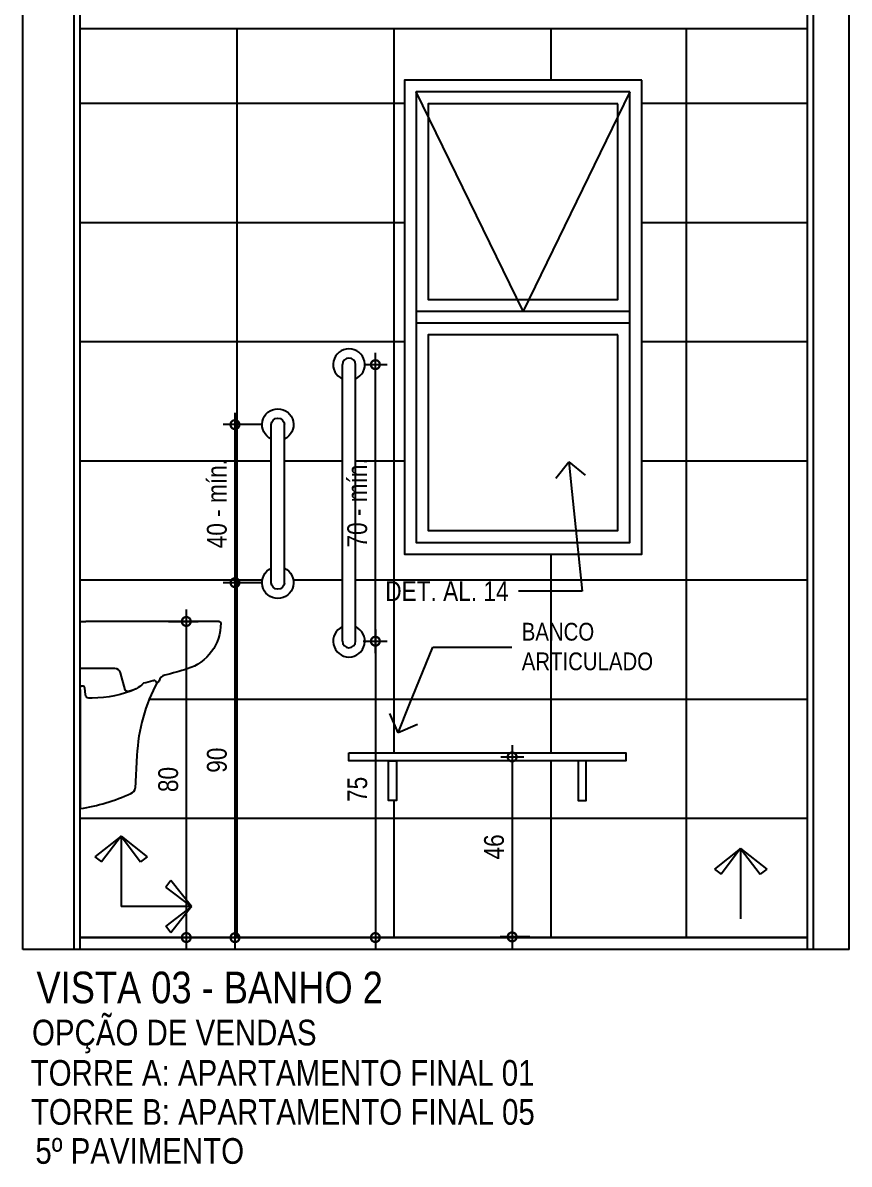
# Model space of a CAD drawing. Header units: metres. Extents: x 3 to 168, y -142 to 28.
# Drawn here: x 114.368 to 116.458, y -65.228 to -62.34 of the extents above; entities that cross this region are included whole.
import ezdxf
from ezdxf import colors
from ezdxf.entities.mleader import LeaderData, LeaderLine
from ezdxf.math import Vec2, Vec3

# ---------------------------------------------------------------- set-up
doc = ezdxf.new("R2010")
doc.units = ezdxf.units.M
doc.linetypes.add('DASHEDX2', pattern=[1.5, 1, -0.5])
for name, color, linetype in [('ARQ-ALV ACAB', 4, 'Continuous'), ('ARQ-ALV OSSO', 5, 'Continuous'), ('ARQ-AUX1', 1, 'Continuous'), ('ARQ-AUX2', 2, 'Continuous'), ('ARQ-CAX', 1, 'Continuous'), ('ARQ-CERÂMICA', 7, 'Continuous'), ('ARQ-DIM', 2, 'Continuous'), ('ARQ-HID', 2, 'Continuous'), ('ARQ-PRJ', 7, 'DASHEDX2'), ('ARQ-SIM', 1, 'Continuous'), ('ARQ-TXT', 2, 'Continuous')]:
    doc.layers.add(name, color=color, linetype=linetype)
doc.styles.add('Adesa', font='ARIALN.TTF')
doc.dimstyles.new('ADESA 1-0025', dxfattribs={"dimtxt": 0.05, "dimasz": 0.045, "dimexe": 0.03, "dimexo": 0.04, "dimgap": 0.02, "dimtad": 1, "dimtoh": 1, "dimdec": 0, "dimlfac": 100, "dimzin": 4, "dimtxsty": 'Adesa', "dimblk": 'DOTSMALL', "dimcen": 1, "dimdle": 0.03, "dimclrd": 1, "dimclre": 1, "dimclrt": 256, "dimazin": 1, "dimtm": 1e-09, "dimtfac": 1, "dimtdec": 0, "dimtix": 1, "dimtmove": 2, "dimatfit": 0, "dimldrblk": 'DOTSMALL', "dimfxl": 0.8, "dimtvp": 2, "dimtolj": 1, "dimtzin": 0, "dimarcsym": 0})

# ---------------------------------------------------------------- blocks, each defined once
blk = doc.blocks.new('V J 80x60')
at = {"flags": 128}
for points in [[(0, 1.2), (0.6, 1.2), (0.6, 0), (0, 0)], [(0.03, 1.17), (0.57, 1.17), (0.57, 0.615), (0.03, 0.615)], [(0.03, 1.17), (0.57, 1.17), (0.57, 0.03), (0.03, 0.03)], [(0.06, 1.14), (0.54, 1.14), (0.54, 0.645), (0.06, 0.645)], [(0.03, 0.585), (0.57, 0.585), (0.57, 0.03), (0.03, 0.03)], [(0.06, 0.555), (0.54, 0.555), (0.54, 0.06), (0.06, 0.06)]]:
    blk.add_lwpolyline(points, close=True, dxfattribs=at)
at = {"layer": 'ARQ-PRJ'}
blk.add_lwpolyline([(0.03, 1.17), (0.3, 0.615), (0.57, 1.17)], dxfattribs=at)
blk = doc.blocks.new('_Open90')
at = {"color": 0, "linetype": 'ByBlock', "lineweight": -2}
for p, q in [((-0.5, 0.5), (0, 0)), ((0, 0), (-1, 0)), ((0, 0), (-0.5, -0.5))]:
    blk.add_line(p, q, dxfattribs=at)
blk = doc.blocks.new('_DotSmall')
at = {"color": 0, "linetype": 'ByBlock', "const_width": 0.5}
blk.add_lwpolyline([(-0.0625, 0, 1), (0.0625, 0, 1)], format="xyb", close=True, dxfattribs=at)
blk = doc.blocks.new('*D462')
at = {"layer": 'ARQ-DIM', "color": 1, "lineweight": -2, "transparency": 16777216}
for p, q in [((115.2599, -63.9346), (115.2599, -63.1746)), ((115.2332, -63.2046), (115.2899, -63.2046)), ((115.2332, -63.9046), (115.2899, -63.9046))]:
    blk.add_line(p, q, dxfattribs=at)
at = {"layer": 'Defpoints', "color": 0, "transparency": 16777216}
for p in [(115.1932, -63.2046), (115.2599, -63.2046), (115.1932, -63.9046)]:
    blk.add_point(p, dxfattribs=at)
at = {"layer": 'ARQ-DIM', "color": 1, "lineweight": -2, "transparency": 16777216, "xscale": 0.045, "yscale": 0.045, "zscale": 0.045}
for p, rotation in [((115.2599, -63.2046), 90), ((115.2599, -63.9046), 270)]:
    blk.add_blockref('_DotSmall', p, dxfattribs=dict(at, rotation=rotation))
at = {"layer": 'ARQ-DIM', "transparency": 16777216, "insert": (115.2143, -63.5546), "char_height": 0.05, "attachment_point": 5, "rotation": 90, "style": 'Adesa'}
blk.add_mtext('\\A1;70 - mín.', dxfattribs=at)
blk = doc.blocks.new('barra2')
for p, q in [((-0.03, 0.0165), (0.67, 0.0165)), ((-0.03, -0.0165), (0.67, -0.0165))]:
    blk.add_line(p, q)
for centre, radius, start, end in [((-0.03, 0), 0.04, 24.362, 335.638), ((0.67, 0), 0.04, 204.362, 155.638), ((-0.03, 0), 0.0165, 90, 270), ((0.67, 0), 0.0165, 270, 90)]:
    blk.add_arc(centre, radius, start, end)
blk = doc.blocks.new('*D463')
at = {"layer": 'ARQ-DIM', "color": 1, "lineweight": -2, "transparency": 16777216}
for p, q in [((115.2599, -63.8746), (115.2599, -64.6846)), ((115.2294, -63.9046), (115.2899, -63.9046)), ((115.2294, -64.6546), (115.2899, -64.6546))]:
    blk.add_line(p, q, dxfattribs=at)
at = {"layer": 'Defpoints', "color": 0, "transparency": 16777216}
for p in [(115.1894, -63.9046), (115.1894, -64.6546), (115.2599, -64.6546)]:
    blk.add_point(p, dxfattribs=at)
at = {"layer": 'ARQ-DIM', "color": 1, "lineweight": -2, "transparency": 16777216, "xscale": 0.045, "yscale": 0.045, "zscale": 0.045}
for p, rotation in [((115.2599, -63.9046), 90), ((115.2599, -64.6546), 270)]:
    blk.add_blockref('_DotSmall', p, dxfattribs=dict(at, rotation=rotation))
at = {"layer": 'ARQ-DIM', "transparency": 16777216, "insert": (115.2145, -64.2796), "char_height": 0.05, "attachment_point": 5, "rotation": 90, "style": 'Adesa'}
blk.add_mtext('\\A1;75', dxfattribs=at)
blk = doc.blocks.new('*D464')
at = {"layer": 'ARQ-DIM', "color": 1, "lineweight": -2, "transparency": 16777216}
for p, q in [((115.6058, -64.1674), (115.6058, -64.6829)), ((115.5769, -64.1974), (115.6358, -64.1974)), ((115.6506, -64.6529), (115.5758, -64.6529))]:
    blk.add_line(p, q, dxfattribs=at)
at = {"layer": 'Defpoints', "color": 0, "transparency": 16777216}
for p in [(115.5369, -64.1974), (115.6058, -64.6529), (115.6906, -64.6529)]:
    blk.add_point(p, dxfattribs=at)
at = {"layer": 'ARQ-DIM', "color": 1, "lineweight": -2, "transparency": 16777216, "xscale": 0.045, "yscale": 0.045, "zscale": 0.045}
for p, rotation in [((115.6058, -64.1974), 90), ((115.6058, -64.6529), 270)]:
    blk.add_blockref('_DotSmall', p, dxfattribs=dict(at, rotation=rotation))
at = {"layer": 'ARQ-DIM', "transparency": 16777216, "insert": (115.5602, -64.4252), "char_height": 0.05, "attachment_point": 5, "rotation": 90, "style": 'Adesa'}
blk.add_mtext('\\A1;46', dxfattribs=at)
blk = doc.blocks.new('A$C5FB24879')
for p, q in [((0, 0.2579), (0, 0.4299)), ((0, 0.4299), (0.0144, 0.4299)), ((0, 0.2579), (0, -0.0437)), ((0.1435, 0.0907), (0.1391, 0.0084))]:
    blk.add_line(p, q)
blk.add_lwpolyline([(0.351, 0.4299, -0.439815), (0.3554, 0.426, -0.331931), (0.2709, 0.3099, -0.01466), (0.2144, 0.2942, 0.272731), (0.1998, 0.28, -0.743106), (0.1903, 0.2787, 0.372784), (0.1868, 0.2804, -0.001465), (0.1839, 0.2795, -0.012311), (0.1601, 0.2734, -0.169504), (0.1191, 0.2529, -0.348371), (0.1136, 0.257), (0.1022, 0.2997, 0.339603), (0.0877, 0.3108), (0, 0.3108)], format="xyb")
blk.add_lwpolyline([(0.3515, 0.4299), (0.0145, 0.4299)])
at = {"ltscale": 0.041515}
blk.add_lwpolyline([(0.1413, 0.2594, -0.10405), (0.0305, 0.236), (0.0222, 0.236, -0.385314), (0.0132, 0.2441), (0.0114, 0.2624, 0.385314), (0.0074, 0.266), (0.003, 0.266, 0.414214), (0, 0.263)], format="xyb", dxfattribs=at)
for centre, radius, start, end in [((0.5931, 0.0669), 0.4502, 152.1142, 176.9756), ((0.1241, 0.0092), 0.015, 285.4438, 356.9759), ((-0.0786, 0.4503), 0.5003, 279.0396, 294.3691)]:
    blk.add_arc(centre, radius, start, end)
blk = doc.blocks.new('*D465')
at = {"layer": 'ARQ-DIM', "color": 1, "lineweight": -2, "transparency": 16777216}
for p, q in [((114.7817, -63.8246), (114.7817, -64.6846)), ((114.7363, -63.8546), (114.8117, -63.8546)), ((114.7363, -64.6546), (114.8117, -64.6546))]:
    blk.add_line(p, q, dxfattribs=at)
at = {"layer": 'Defpoints', "color": 0, "transparency": 16777216}
for p in [(114.6963, -63.8546), (114.6963, -64.6546), (114.7817, -64.6546)]:
    blk.add_point(p, dxfattribs=at)
at = {"layer": 'ARQ-DIM', "color": 1, "lineweight": -2, "transparency": 16777216, "xscale": 0.045, "yscale": 0.045, "zscale": 0.045}
for p, rotation in [((114.7817, -63.8546), 90), ((114.7817, -64.6546), 270)]:
    blk.add_blockref('_DotSmall', p, dxfattribs=dict(at, rotation=rotation))
at = {"layer": 'ARQ-DIM', "transparency": 16777216, "insert": (114.7362, -64.2546), "char_height": 0.05, "attachment_point": 5, "rotation": 90, "style": 'Adesa'}
blk.add_mtext('\\A1;80', dxfattribs=at)
blk = doc.blocks.new('*U275')
for p, q in [((-0.03, 0.0165), (0.37, 0.0165)), ((-0.03, -0.0165), (0.37, -0.0165))]:
    blk.add_line(p, q)
for centre, radius, start, end in [((-0.03, 0), 0.04, 24.362, 335.638), ((0.37, 0), 0.04, 204.362, 155.638), ((-0.03, 0), 0.0165, 90, 270), ((0.37, 0), 0.0165, 270, 90)]:
    blk.add_arc(centre, radius, start, end)
blk = doc.blocks.new('*D466')
at = {"layer": 'ARQ-DIM', "color": 1, "lineweight": -2, "transparency": 16777216}
for p, q in [((114.9048, -63.7265), (114.9048, -64.6849)), ((114.9732, -63.7565), (114.8748, -63.7565)), ((115.1645, -64.6549), (114.8748, -64.6549))]:
    blk.add_line(p, q, dxfattribs=at)
at = {"layer": 'Defpoints', "color": 0, "transparency": 16777216}
for p in [(115.0132, -63.7565, -0.0002), (114.9048, -64.6549), (115.2045, -64.6549, -0.0001)]:
    blk.add_point(p, dxfattribs=at)
at = {"layer": 'ARQ-DIM', "color": 1, "lineweight": -2, "transparency": 16777216, "xscale": 0.045, "yscale": 0.045, "zscale": 0.045}
for p, rotation in [((114.9048, -63.7565), 90), ((114.9048, -64.6549), 270)]:
    blk.add_blockref('_DotSmall', p, dxfattribs=dict(at, rotation=rotation))
at = {"layer": 'ARQ-DIM', "transparency": 16777216, "insert": (114.8593, -64.2057), "char_height": 0.05, "attachment_point": 5, "rotation": 90, "style": 'Adesa'}
blk.add_mtext('\\A1;90', dxfattribs=at)
blk = doc.blocks.new('*D467')
at = {"layer": 'ARQ-DIM', "color": 1, "lineweight": -2, "transparency": 16777216}
for p, q in [((114.9048, -63.3265), (114.9048, -63.7865)), ((114.9732, -63.3565), (114.8748, -63.3565)), ((114.9697, -63.7565), (114.8748, -63.7565))]:
    blk.add_line(p, q, dxfattribs=at)
at = {"layer": 'Defpoints', "color": 0, "transparency": 16777216}
for p in [(115.0132, -63.3565, -0.0002), (114.9048, -63.7565), (115.0097, -63.7565, -0.0001)]:
    blk.add_point(p, dxfattribs=at)
at = {"layer": 'ARQ-DIM', "color": 1, "lineweight": -2, "transparency": 16777216, "xscale": 0.045, "yscale": 0.045, "zscale": 0.045}
for p, rotation in [((114.9048, -63.3565), 90), ((114.9048, -63.7565), 270)]:
    blk.add_blockref('_DotSmall', p, dxfattribs=dict(at, rotation=rotation))
at = {"layer": 'ARQ-DIM', "transparency": 16777216, "insert": (114.8592, -63.5565), "char_height": 0.05, "attachment_point": 5, "rotation": 90, "style": 'Adesa'}
blk.add_mtext('\\A1;40 - mín.', dxfattribs=at)
blk = doc.blocks.new('Seta para pag.piso')
for p, q in [((0, 0.1126), (-0.0418, 0.0796)), ((0, 0.1126), (-0.0312, 0.0715)), ((0, 0.1126), (0, 0)), ((0, 0.1126), (0.0418, 0.0795)), ((0, 0.1126), (0.0312, 0.0715)), ((-0.0418, 0.0796), (-0.0312, 0.0715)), ((0.0418, 0.0795), (0.0312, 0.0715)), ((-0.1126, 0), (-0.0795, 0.0418)), ((-0.0795, 0.0418), (-0.0715, 0.0312)), ((-0.1126, 0), (-0.0715, 0.0312)), ((-0.1126, 0), (0, 0)), ((-0.1126, 0), (-0.0796, -0.0418)), ((-0.1126, 0), (-0.0715, -0.0312)), ((-0.0796, -0.0418), (-0.0715, -0.0312))]:
    blk.add_line(p, q)
blk = doc.blocks.new('A$C6d6dbca2')
for p, q in [((0.0661, 0.1781), (0, 0.1259)), ((0.0661, 0.1781), (0.0168, 0.1131)), ((0.0661, 0.1781), (0.0661, 0)), ((0.0661, 0.1781), (0.1323, 0.1259)), ((0.0661, 0.1781), (0.1155, 0.1132)), ((0, 0.1259), (0.0168, 0.1131)), ((0.1323, 0.1259), (0.1155, 0.1132))]:
    blk.add_line(p, q)
blk = doc.blocks.new('AREAS MOLHADAS')
at = {"layer": 'ARQ-CERÂMICA'}
h = blk.add_hatch(dxfattribs=at)
h.set_pattern_fill('LINE', color=256, scale=0.095)
h.set_pattern_definition([(0, (114.51326, -64.65463), (0, 0.301625), [])])
h.paths.add_polyline_path([(116.0469, -62.3546), (114.5133, -62.3546), (114.5133, -63.8546), (114.5276, -63.8546), (114.8645, -63.8546, -0.421145), (114.8686, -63.8586, -0.331998), (114.7841, -63.9747, -0.014652), (114.7276, -63.9904, 0.272731), (114.7131, -64.0046, -0.406522), (114.7075, -64.0087, 0.107828), (114.6567, -64.1939), (114.6524, -64.2762, -0.328544), (114.6411, -64.2899, -0.066988), (114.5133, -64.3283), (114.5133, -64.6546), (116.0469, -64.6546)])
h.paths.add_polyline_path([(115.3335, -62.4846), (115.9335, -62.4846), (115.9335, -63.6846), (115.3335, -63.6846)], flags=16)
h.paths.add_polyline_path([(115.2097, -63.2411), (115.2097, -63.8682, -4.632624), (115.1767, -63.8682), (115.1767, -63.2411, -4.632624)], flags=16)
h.paths.add_polyline_path([(115.3635, -62.5146), (115.9035, -62.5146), (115.9035, -63.6546), (115.3635, -63.6546), (115.3635, -63.0996)], flags=0)
h.paths.add_polyline_path([(115.3635, -62.5146), (115.9035, -62.5146), (115.9035, -63.0696), (115.3635, -63.0696)], flags=0)
h.paths.add_polyline_path([(115.0297, -63.3929), (115.0297, -63.72, -4.632624), (114.9967, -63.72), (114.9967, -63.3929, -4.632624)], flags=16)
h.paths.add_polyline_path([(115.3935, -62.5446), (115.8735, -62.5446), (115.8735, -63.0396), (115.6481, -63.0396), (115.6335, -63.0696), (115.6189, -63.0396), (115.3935, -63.0396)], flags=0)
h.paths.add_polyline_path([(115.3935, -63.1296), (115.8735, -63.1296), (115.8735, -63.6246), (115.3935, -63.6246)], flags=0)
h.paths.add_polyline_path([(115.1932, -64.1874), (115.8932, -64.1874), (115.8932, -64.2074), (115.7932, -64.2074), (115.7932, -64.3074), (115.7732, -64.3074), (115.7732, -64.2074), (115.3132, -64.2074), (115.3132, -64.3074), (115.2932, -64.3074), (115.2932, -64.2074), (115.1932, -64.2074)], flags=16)
h.paths.add_polyline_path([(116.3532, -62.3546), (116.0469, -62.3546), (116.0469, -64.6546), (116.3532, -64.6546)])
h.paths.add_polyline_path([(115.2752, -63.8303), (115.6123, -63.8303), (115.6123, -63.7262), (115.2752, -63.7262)], flags=24)
h.paths.add_polyline_path([(115.2661, -63.679), (115.2661, -63.428), (115.162, -63.428), (115.162, -63.679)], flags=24)
h.paths.add_polyline_path([(115.2662, -64.3241), (115.2662, -64.2354), (115.1622, -64.2354), (115.1622, -64.3241)], flags=24)
h.paths.add_polyline_path([(115.612, -64.4685), (115.612, -64.3798), (115.5079, -64.3798), (115.5079, -64.4685)], flags=24)
h.paths.add_polyline_path([(115.6151, -64.0042), (115.9736, -64.0042), (115.9736, -63.8347), (115.6151, -63.8347)], flags=24)
h.paths.add_polyline_path([(114.788, -64.2987), (114.788, -64.21), (114.6839, -64.21), (114.6839, -64.2987)], flags=24)
h.paths.add_polyline_path([(114.911, -64.2498), (114.911, -64.1611), (114.8069, -64.1611), (114.8069, -64.2498)], flags=24)
h.paths.add_polyline_path([(114.911, -63.6799), (114.911, -63.4288), (114.8069, -63.4288), (114.8069, -63.6799)], flags=24)
h = blk.add_hatch(dxfattribs=at)
h.set_pattern_fill('LINE', color=256, scale=0.125, angle=90)
h.set_pattern_definition([(90, (114.51326, -64.65463), (-0.396875, 2e-17), [])])
h.paths.add_polyline_path([(116.0469, -62.3546), (114.5133, -62.3546), (114.5133, -63.8546), (114.5276, -63.8546), (114.8645, -63.8546, -0.421145), (114.8686, -63.8586, -0.331998), (114.7841, -63.9747, -0.014652), (114.7276, -63.9904, 0.272731), (114.7131, -64.0046, -0.406522), (114.7075, -64.0087, 0.107828), (114.6567, -64.1939), (114.6524, -64.2762, -0.328544), (114.6411, -64.2899, -0.066988), (114.5133, -64.3283), (114.5133, -64.6546), (116.0469, -64.6546)])
h.paths.add_polyline_path([(115.3335, -62.4846), (115.9335, -62.4846), (115.9335, -63.6846), (115.3335, -63.6846)], flags=16)
h.paths.add_polyline_path([(115.3635, -62.5146), (115.9035, -62.5146), (115.9035, -63.6546), (115.3635, -63.6546), (115.3635, -63.0996)], flags=0)
h.paths.add_polyline_path([(115.3635, -62.5146), (115.9035, -62.5146), (115.9035, -63.0696), (115.3635, -63.0696)], flags=0)
h.paths.add_polyline_path([(115.3935, -62.5446), (115.8735, -62.5446), (115.8735, -63.0396), (115.6481, -63.0396), (115.6335, -63.0696), (115.6189, -63.0396), (115.3935, -63.0396)], flags=0)
h.paths.add_polyline_path([(115.2097, -63.2411), (115.2097, -63.8682, -4.632624), (115.1767, -63.8682), (115.1767, -63.2411, -4.632624)], flags=16)
h.paths.add_polyline_path([(115.3935, -63.1296), (115.8735, -63.1296), (115.8735, -63.6246), (115.3935, -63.6246)], flags=0)
h.paths.add_polyline_path([(115.0297, -63.3929), (115.0297, -63.72, -4.632624), (114.9967, -63.72), (114.9967, -63.3929, -4.632624)], flags=16)
h.paths.add_polyline_path([(115.1932, -64.1874), (115.8932, -64.1874), (115.8932, -64.2074), (115.7932, -64.2074), (115.7932, -64.3074), (115.7732, -64.3074), (115.7732, -64.2074), (115.3132, -64.2074), (115.3132, -64.3074), (115.2932, -64.3074), (115.2932, -64.2074), (115.1932, -64.2074)], flags=16)
h.paths.add_polyline_path([(115.2752, -63.8303), (115.6123, -63.8303), (115.6123, -63.7262), (115.2752, -63.7262)], flags=24)
h.paths.add_polyline_path([(115.2661, -63.679), (115.2661, -63.428), (115.162, -63.428), (115.162, -63.679)], flags=24)
h.paths.add_polyline_path([(115.2662, -64.3241), (115.2662, -64.2354), (115.1622, -64.2354), (115.1622, -64.3241)], flags=24)
h.paths.add_polyline_path([(115.612, -64.4685), (115.612, -64.3798), (115.5079, -64.3798), (115.5079, -64.4685)], flags=24)
h.paths.add_polyline_path([(115.6151, -64.0042), (115.9736, -64.0042), (115.9736, -63.8347), (115.6151, -63.8347)], flags=24)
h.paths.add_polyline_path([(114.788, -64.2987), (114.788, -64.21), (114.6839, -64.21), (114.6839, -64.2987)], flags=24)
h.paths.add_polyline_path([(114.911, -64.2498), (114.911, -64.1611), (114.8069, -64.1611), (114.8069, -64.2498)], flags=24)
h.paths.add_polyline_path([(114.911, -63.6799), (114.911, -63.4288), (114.8069, -63.4288), (114.8069, -63.6799)], flags=24)
at = {"layer": 'ARQ-ALV ACAB'}
for p, q in [((114.5133, -64.6846, 0), (114.5133, -60.1246, 0)), ((116.3532, -64.6846, 0), (116.3532, -60.1246, 0)), ((116.3532, -64.6546, 0), (114.5133, -64.6546, 0))]:
    blk.add_line(p, q, dxfattribs=at)
at = {"layer": 'ARQ-ALV OSSO'}
for p, q in [((114.3683, -64.6846, 0), (114.3683, -60.1246, 0)), ((114.4983, -64.6846, 0), (114.4983, -60.1246, 0)), ((116.3682, -64.6846, 0), (116.3682, -60.1246, 0)), ((116.4581, -64.6846, 0), (116.4581, -60.1246, 0)), ((116.4581, -64.6846, 0), (114.3683, -64.6846, 0))]:
    blk.add_line(p, q, dxfattribs=at)
at = {"layer": 'ARQ-AUX1'}
blk.add_line((116.3532, -62.3546, 0), (114.5133, -62.3546, 0), dxfattribs=at)
at = {"layer": 'ARQ-AUX2'}
blk.add_line((116.0469, -64.6546, 0), (116.0469, -62.3546, 0), dxfattribs=at)
at = {"layer": 'ARQ-HID', "elevation": 0}
for points in [[(115.1932, -64.1874), (115.8932, -64.1874), (115.8932, -64.2074), (115.1932, -64.2074)], [(115.2932, -64.2074), (115.3132, -64.2074), (115.3132, -64.3074), (115.2932, -64.3074)], [(115.7932, -64.2074), (115.7732, -64.2074), (115.7732, -64.3074), (115.7932, -64.3074)]]:
    blk.add_lwpolyline(points, close=True, dxfattribs=at)
at = {"layer": 'ARQ-CAX', "xscale": -1}
blk.add_blockref('V J 80x60', (115.9335, -63.6846, -0.0001), dxfattribs=at)
at = {"layer": 'ARQ-CERÂMICA', "xscale": 1.58230973583663, "yscale": 1.58230973583663, "zscale": 1.58230973583663, "rotation": 270}
blk.add_blockref('Seta para pag.piso', (114.6169, -64.5763, 0), dxfattribs=at)
at = {"layer": 'ARQ-CERÂMICA'}
blk.add_blockref('A$C6d6dbca2', (116.1175, -64.6075), dxfattribs=at)
at = {"layer": 'ARQ-HID', "rotation": 90.00000000000001}
blk.add_blockref('barra2', (115.1932, -63.8746, 0), dxfattribs=at)
at = {"layer": 'ARQ-HID', "xscale": -1, "rotation": 270}
blk.add_blockref('*U275', (115.0132, -63.7265, -0.0001), dxfattribs=at)
at = {"layer": 'ARQ-HID'}
blk.add_blockref('A$C5FB24879', (114.5133, -64.2846, 0), dxfattribs=at)
at = {"layer": 'ARQ-TXT', "ltscale": 0.5, "style": 'Adesa'}
blk.add_text('VISTA 03 - BANHO 2', height=0.08, dxfattribs=at).set_placement((114.4029, -64.8209, 0))
at = {"layer": 'ARQ-TXT', "style": 'Adesa'}
for s, p in [('OPÇÃO DE VENDAS', (114.3915, -64.9275, 217.9394)), ('TORRE A: APARTAMENTO FINAL 01', (114.3882, -65.0296, 108.9697)), ('TORRE B: APARTAMENTO FINAL 05', (114.3889, -65.1284, 217.9394)), ('5º PAVIMENTO', (114.4001, -65.2272, 326.909))]:
    blk.add_text(s, height=0.065, dxfattribs=at).set_placement(p)
at = {"layer": 'ARQ-DIM'}
for base, p1, p2, picture, middle in [((115.2599, -63.2046, 0), (115.1932, -63.9046, 0), (115.1932, -63.2046, 0), '*D462', (115.2143, -63.5546, 0)), ((114.9048, -63.7565, 0.0001), (115.0132, -63.3565, -0.0001), (115.0097, -63.7565, 0), '*D467', (114.8592, -63.5565, 0.0001))]:
    dim = blk.add_linear_dim(base=base, p1=p1, p2=p2, angle=90, text='<> - mín.', dimstyle='ADESA 1-0025', dxfattribs=at)
    dim.commit()
    dim.dimension.update_dxf_attribs({"geometry": picture, "text_midpoint": middle})
for base, p1, p2, picture, middle in [((114.9048, -64.6549, 0.0001), (115.0132, -63.7565, -0.0001), (115.2045, -64.6549, 0), '*D466', (114.8593, -64.2057, 0.0001)), ((114.7817, -64.6546, 0), (114.6963, -63.8546, 0), (114.6963, -64.6546, 0), '*D465', (114.7362, -64.2546, 0)), ((115.2599, -64.6546, 0), (115.1894, -63.9046, 0), (115.1894, -64.6546, 0), '*D463', (115.2145, -64.2796, 0))]:
    dim = blk.add_linear_dim(base=base, p1=p1, p2=p2, angle=90, dimstyle='ADESA 1-0025', dxfattribs=at)
    dim.commit()
    dim.dimension.update_dxf_attribs({"geometry": picture, "text_midpoint": middle})
dim = blk.add_linear_dim(base=(115.6058, -64.6529), p1=(115.5369, -64.1974), p2=(115.6906, -64.6529), angle=90, dimstyle='ADESA 1-0025', override={"dimtxsty": 'Adesa'}, dxfattribs=at)
dim.commit()
dim.dimension.update_dxf_attribs({"geometry": '*D464', "text_midpoint": (115.5602, -64.4252)})
at = {"layer": 'ARQ-SIM'}
ml = blk.add_multileader_mtext('Standard', dxfattribs=at)
ml.set_content('DET. AL. 14', color=2, style='Adesa')
ml.set_leader_properties(color=256)
ml.set_arrow_properties(name='OPEN90')
ml.build(insert=Vec2(0, 0))
ml.multileader.update_dxf_attribs({"text_left_attachment_type": 2, "text_right_attachment_type": 2, "dogleg_length": 0.2, "arrow_head_size": 0.075})
ctx = ml.context
ctx.base_point, ctx.char_height, ctx.arrow_head_size, ctx.landing_gap_size, ctx.plane_origin = Vec3(115.267, -63.778, -0.0001), 0.05, 0.075, 0.025, Vec3(115.8092, -64.01, -0.0001)
ctx.left_attachment, ctx.right_attachment, ctx.text_align_type = 2, 2, 2
notes = []
notes.append((ctx, [(1, (1, 1, 0), (115.7827, -63.778, -0.0001), (-1, 0), 0.1608, [(0, [(115.7495, -63.4509, -0.0001)], 0, [])])]))
ctx.mtext.insert, ctx.mtext.alignment, ctx.mtext.flow_direction = Vec3(115.5969, -63.7529, -0.0001), 3, 5
ml = blk.add_multileader_mtext('Standard', dxfattribs=at)
ml.set_content('BANCO ARTICULADO', color=2, style='Adesa')
ml.set_leader_properties(color=256)
ml.set_arrow_properties(name='OPEN90')
ml.build(insert=Vec2(0, 0))
ml.multileader.update_dxf_attribs({"text_left_attachment_type": 2, "text_right_attachment_type": 2, "dogleg_length": 0.2, "arrow_head_size": 0.075})
ctx = ml.context
ctx.base_point, ctx.char_height, ctx.arrow_head_size, ctx.landing_gap_size, ctx.plane_origin = Vec3(115.6051, -63.9193), 0.045, 0.075, 0.025, Vec3(115.2256, -63.9174)
ctx.left_attachment, ctx.right_attachment = 2, 2
notes.append((ctx, [(0, (1, 1, 0), (115.4051, -63.9193), (1, 0), 0.2, [(0, [(115.3173, -64.1361)], 0, [])])]))
ctx.mtext.insert, ctx.mtext.width, ctx.mtext.flow_direction = Vec3(115.6301, -63.8581), 0.118262, 5
for ctx, leaders in notes:
    for number, flags, end, landing, length, lines in leaders:
        leader = LeaderData()
        leader.index, (leader.has_last_leader_line, leader.has_dogleg_vector, leader.attachment_direction) = number, flags
        leader.last_leader_point, leader.dogleg_vector, leader.dogleg_length = Vec3(end), Vec3(landing), length
        for number, points, colour, breaks in lines:
            line = LeaderLine()
            line.index, line.vertices, line.color, line.breaks = number, Vec3.list(points), colors.encode_raw_color(colour), breaks
            leader.lines.append(line)
        ctx.leaders.append(leader)

msp = doc.modelspace()

# ---------------------------------------------------------------- block references
msp.add_blockref('AREAS MOLHADAS', (0, 0))

doc.saveas('drawing.dxf')
